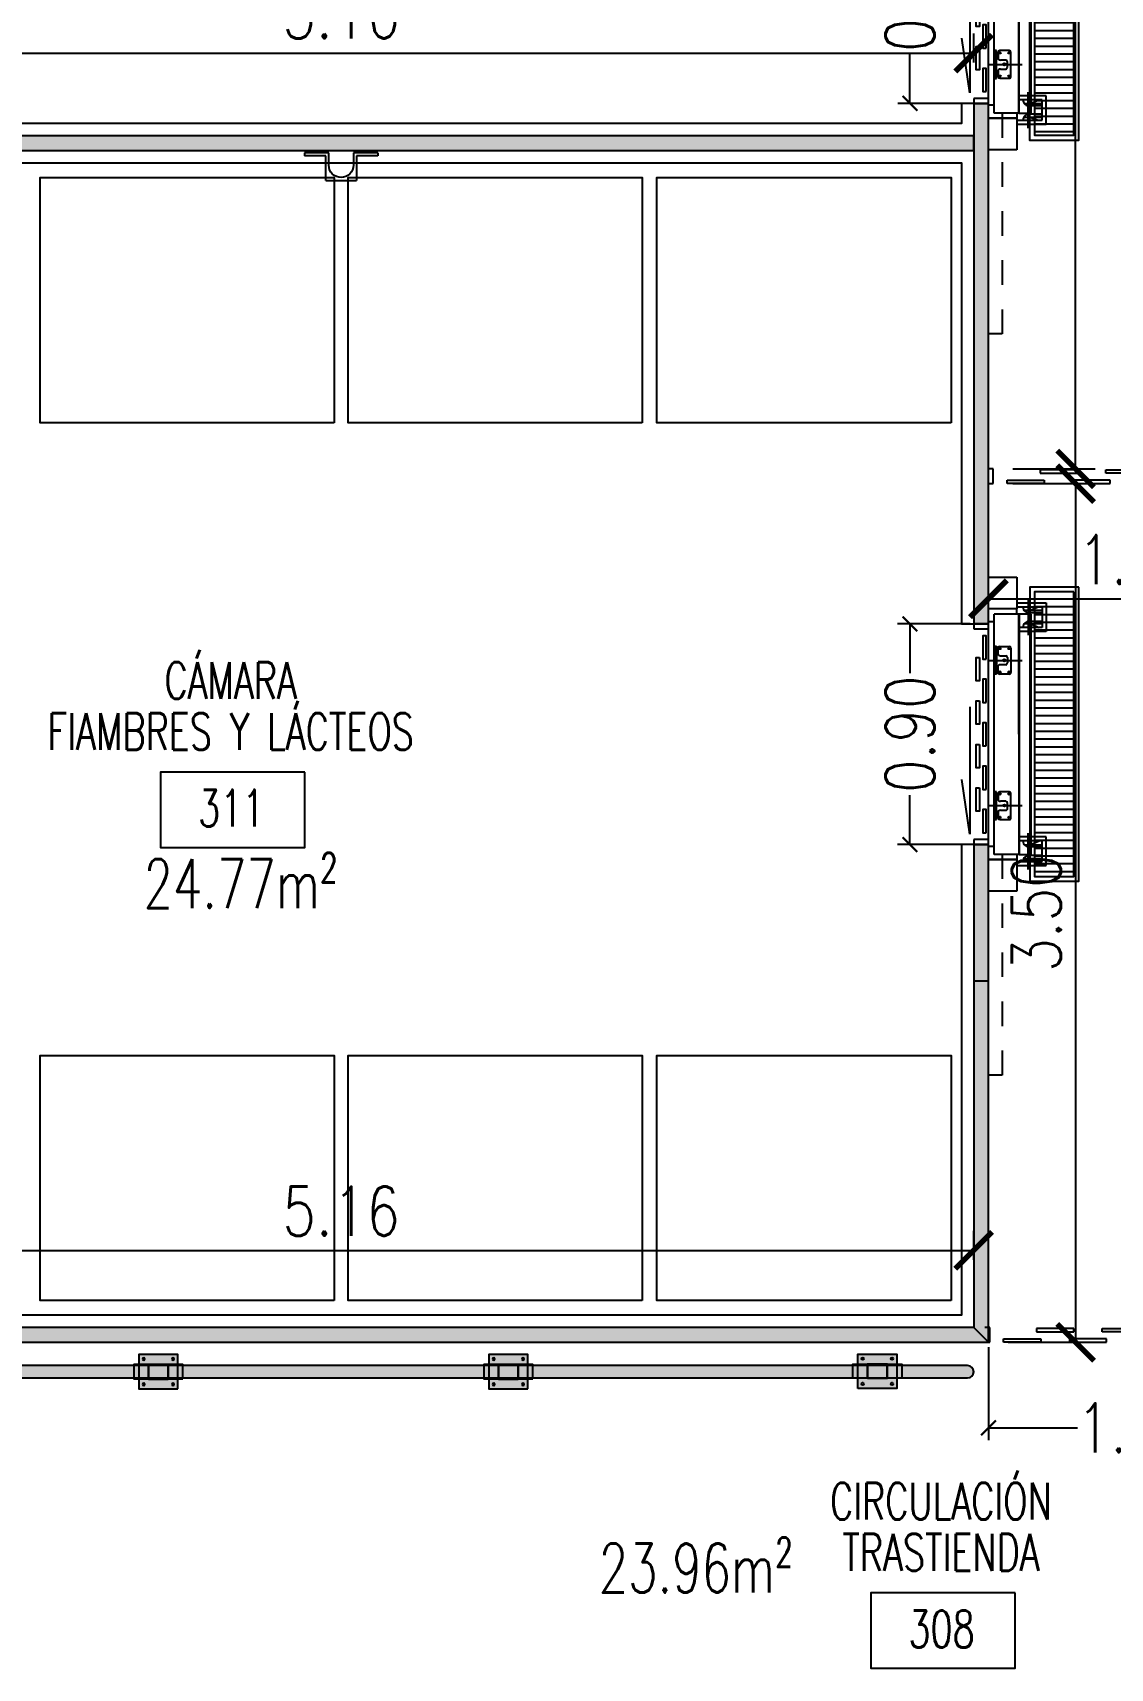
# Model space of a CAD drawing. Header units: millimetres. Extents: x -129 to 3172, y -143 to 919.
# Drawn here: x -41.29 to -36.9, y 15.24 to 21.91 of the extents above; entities that cross this region are included whole.
import ezdxf
from ezdxf.enums import TextEntityAlignment as Align

# ---------------------------------------------------------------- set-up
doc = ezdxf.new("R2010")
doc.units = ezdxf.units.MM
doc.header["$LTSCALE"] = 0.1
doc.linetypes.add('HIDDEN', pattern=[9.525, 6.35, -3.175])
doc.linetypes.add('PLANO BASE ROCA II-2$0$HIDDEN', pattern=[0.375, 0.25, -0.125])
for name, color, linetype in [('A-CAMARA', 160, 'Continuous'), ('C-CÁMARA', 8, 'Continuous'), ('C-METALICA', 8, 'Continuous'), ('D-CAUCHO INT CAMARAS', 8, 'Continuous'), ('D-CAUCHO PUERTAS CAM', 8, 'Continuous'), ('D-CHAPA GALV PERFIL', 8, 'Continuous'), ('D-PARACHOQUE', 8, 'Continuous'), ('E-GENERAL', 8, 'Continuous'), ('E-REJILLAS', 8, 'Continuous'), ('H-HATCH PANEL  6', 150, 'Continuous'), ('R-CUADRO REF', 1, 'Continuous'), ('R-NOMBRE LOCAL', 7, 'Continuous'), ('zA-COTAS', 1, 'Continuous'), ('zA-TXT SUPS', 2, 'Continuous')]:
    doc.layers.add(name, color=color, linetype=linetype)
doc.styles.add('ROMANS', font='ROMANS.SHX', dxfattribs={"width": 0.8, "height": 0.2})
doc.styles.add('VAUX', font='romans.shx', dxfattribs={"width": 0.85})
doc.dimstyles.new('COTA 1-125', dxfattribs={"dimtxt": 0.2, "dimasz": 0.15, "dimexe": 0.08, "dimexo": 0.08, "dimgap": 0.06, "dimtad": 1, "dimzin": 0, "dimdsep": 46, "dimtxsty": 'ROMANS', "dimblk": 'ARCHTICK', "dimcen": 0, "dimclrd": 256, "dimclre": 8, "dimclrt": 3, "dimadec": 0, "dimazin": 0, "dimtfac": 1, "dimtofl": 0, "dimtmove": 0, "dimatfit": 3, "dimldrblk": 'ARCHTICK', "dimfxl": 1, "dimtolj": 1, "dimtzin": 0, "dimlwd": -1, "dimlwe": -1, "dimarcsym": 0})
doc.dimstyles.new('MIG-LATERAL-CHICO', dxfattribs={"dimtxt": 0.12, "dimasz": 0.06, "dimexe": 0.05, "dimexo": 0.02, "dimgap": 0.005, "dimtad": 0, "dimrnd": 0.005, "dimzin": 0, "dimdsep": 46, "dimtxsty": 'ROMANS', "dimblk1": 'ARCHTICK', "dimblk2": 'ARCHTICK', "dimsah": 1, "dimcen": 2.5, "dimclrd": 1, "dimclre": 8, "dimclrt": 3, "dimadec": 0, "dimazin": 0, "dimtfac": 1, "dimtmove": 0, "dimatfit": 3, "dimldrblk": 'ARCHTICK', "dimfxl": 1, "dimtolj": 1, "dimtzin": 0, "dimarcsym": 0})

# ---------------------------------------------------------------- blocks, each defined once
blk = doc.blocks.new('CORTINA 120')
at = {"layer": 'C-CÁMARA'}
for p, q in [((-1.1879, 0), (-1.2079, 0)), ((-1.1879, -0.06), (-1.1879, 0)), ((-0.0137, -0.06, 0.0102), (-0.0137, 0, 0.0102)), ((-0.0137, 0, 0.0102), (0.0063, 0, 0.0102)), ((-1.2079, -0.06), (-1.1879, -0.06)), ((-0.9913, -0.0037, -0.0421), (-1.1427, -0.0037, -0.0421)), ((-1.1427, -0.0037, -0.0421), (-1.1427, -0.0173, -0.0421)), ((-1.1427, -0.0173, -0.0421), (-0.9913, -0.0173, -0.0421)), ((-1.0102, -0.06), (-1.0102, -0.0464)), ((-1.0102, -0.0464), (-0.8588, -0.0464)), ((-0.8588, -0.06), (-1.0102, -0.06)), ((-0.9913, -0.0173, -0.0421), (-0.9913, -0.0037, -0.0421)), ((-0.7286, -0.0037, -0.0421), (-0.88, -0.0037, -0.0421)), ((-0.88, -0.0037, -0.0421), (-0.88, -0.0173, -0.0421)), ((-0.88, -0.0173, -0.0421), (-0.7286, -0.0173, -0.0421)), ((-0.8588, -0.0464), (-0.8588, -0.06)), ((-0.7475, -0.0464), (-0.5961, -0.0464)), ((-0.7475, -0.06), (-0.7475, -0.0464)), ((-0.5961, -0.06), (-0.7475, -0.06)), ((-0.7286, -0.0173, -0.0421), (-0.7286, -0.0037, -0.0421)), ((-0.4725, -0.0037, -0.0421), (-0.6239, -0.0037, -0.0421)), ((-0.6239, -0.0037, -0.0421), (-0.6239, -0.0173, -0.0421)), ((-0.6239, -0.0173, -0.0421), (-0.4725, -0.0173, -0.0421)), ((-0.5961, -0.0464), (-0.5961, -0.06)), ((-0.4897, -0.06), (-0.4897, -0.0464)), ((-0.4897, -0.0464), (-0.3384, -0.0464)), ((-0.3384, -0.06), (-0.4897, -0.06)), ((-0.4725, -0.0173, -0.0421), (-0.4725, -0.0037, -0.0421)), ((-0.3556, -0.0173, -0.0421), (-0.3556, -0.0037, -0.0421)), ((-0.3556, -0.0037, -0.0421), (-0.2042, -0.0037, -0.0421)), ((-0.2042, -0.0173, -0.0421), (-0.3556, -0.0173, -0.0421)), ((-0.3384, -0.0464), (-0.3384, -0.06)), ((-0.07, -0.0464), (-0.2214, -0.0464)), ((-0.2214, -0.0464), (-0.2214, -0.06)), ((-0.2214, -0.06), (-0.07, -0.06)), ((-0.2042, -0.0037, -0.0421), (-0.2042, -0.0173, -0.0421)), ((-0.07, -0.06), (-0.07, -0.0464)), ((0.0063, -0.06, 0.0102), (-0.0137, -0.06, 0.0102))]:
    blk.add_line(p, q, dxfattribs=at)
blk = doc.blocks.new('CHAPA GALV')
at = {"layer": 'D-CHAPA GALV PERFIL', "extrusion": (4.01955e-05, 1.05579e-06, 1)}
for p, q in [((0, 0.2, 0), (0, 0.3, 0)), ((0, 0.3, 0), (0.0125, 0.3, 0)), ((0.0125, 0.2125, 0), (0.0125, 0.3, 0)), ((0.1125, 0.2125, 0), (0.0125, 0.2125, 0)), ((0.1125, 0.2125, 0), (0.1125, 0.0875, 0)), ((0.05, 0.2, 0), (0, 0.2, 0)), ((0.1, 0.15, 0), (0.1, 0.15, 0)), ((0, 0), (0, 0.1, 0)), ((0, 0.1, 0), (0.05, 0.1, 0)), ((0.0125, 0.0875, 0), (0.1125, 0.0875, 0)), ((0.0125, 0), (0.0125, 0.0875, 0)), ((0, 0), (0.0125, 0, 0))]:
    blk.add_line(p, q, dxfattribs=at)
for centre, radius, start, end in [((0.052, 0.152), 0.0481, 357.64592, 92.35408), ((0.05, 0.15), 0.05, 270, 0)]:
    blk.add_arc(centre, radius, start, end, dxfattribs=at)
blk = doc.blocks.new('PLT - Parachoque pie')
at = {"layer": 'D-PARACHOQUE'}
blk.add_hatch(color=254, dxfattribs=at).paths.add_polyline_path([(0, 0.16), (0.14, 0.16), (0.14, 0), (0, 0)])
h = blk.add_hatch(color=253, dxfattribs=at)
h.paths.add_polyline_path([(0.041, 0.18), (0.099, 0.18), (0.099, 0.12), (0.041, 0.12)])
h.paths.add_polyline_path([(0.04, 0.12), (0.1, 0.12), (0.1, 0.04), (0.04, 0.04)])
h.paths.add_polyline_path([(0.041, 0.04), (0.099, 0.04), (0.099, -0.02), (0.041, -0.02)])
for points in [[(0, 0.16), (0.14, 0.16), (0.14, 0), (0, 0)], [(0.041, 0.18), (0.099, 0.18), (0.099, 0.12), (0.041, 0.12)], [(0.04, 0.12), (0.1, 0.12), (0.1, 0.04), (0.04, 0.04)], [(0.041, 0.04), (0.099, 0.04), (0.099, -0.02), (0.041, -0.02)]]:
    blk.add_lwpolyline(points, close=True, dxfattribs=at)
for centre in [(0.0184, 0.1398, -0.0122), (0.1216, 0.1398, -0.0122), (0.0184, 0.0202, -0.0122), (0.1216, 0.0202, -0.0122)]:
    blk.add_circle(centre, 0.00498, dxfattribs=at)
blk = doc.blocks.new('N Local')
at = {"layer": 'R-CUADRO REF'}
blk.add_lwpolyline([(6337.1934, -934.8286), (6337.93, -934.8286), (6337.93, -935.2124), (6337.1934, -935.2124)], close=True, dxfattribs=at)
at = {"layer": 'R-CUADRO REF', "lineweight": 0, "style": 'VAUX', "width": 0.85}
blk.add_attdef('NUMERO', text='', height=0.1823, dxfattribs=at).set_placement((6337.5847, -935.1061), align=Align.CENTER)
at = {"layer": 'R-NOMBRE LOCAL', "lineweight": 0, "style": 'VAUX', "width": 0.85}
for p in [(6337.5718, -934.4549), (6337.5718, -934.7149)]:
    blk.add_attdef('NOMBRE', text='', height=0.1823, dxfattribs=at).set_placement(p, align=Align.CENTER)
blk = doc.blocks.new('_ARCHTICK')
at = {"color": 0, "linetype": 'ByBlock', "const_width": 0.15}
blk.add_lwpolyline([(-0.5, -0.5), (0.5, 0.5)], dxfattribs=at)
blk = doc.blocks.new('*D340')
at = {"layer": 'Defpoints', "color": 0, "transparency": 16777216}
for p in [(-37.3963, 16.5681, -0.0011), (-36.1964, 16.5681, -0.0014), (-36.1964, 16.2194)]:
    blk.add_point(p, dxfattribs=at)
at = {"layer": 'zA-COTAS', "color": 8, "lineweight": -2, "transparency": 16777216}
for p, q in [((-37.3963, 16.5481), (-37.3963, 16.1694)), ((-36.1964, 16.5481), (-36.1964, 16.1694))]:
    blk.add_line(p, q, dxfattribs=at)
at = {"layer": 'zA-COTAS', "color": 1, "lineweight": -2, "transparency": 16777216}
for p, q in [((-37.3963, 16.2194), (-37.0337, 16.2194)), ((-36.1964, 16.2194), (-36.5589, 16.2194))]:
    blk.add_line(p, q, dxfattribs=at)
at = {"layer": 'zA-COTAS', "color": 1, "lineweight": -2, "transparency": 16777216, "xscale": 0.06, "yscale": 0.06, "zscale": 0.06, "rotation": 180}
blk.add_blockref('_ARCHTICK', (-37.3963, 16.2194), dxfattribs=at)
at = {"layer": 'zA-COTAS', "color": 1, "lineweight": -2, "transparency": 16777216, "xscale": 0.06, "yscale": 0.06, "zscale": 0.06}
blk.add_blockref('_ARCHTICK', (-36.1964, 16.2194), dxfattribs=at)
at = {"layer": 'zA-COTAS', "color": 3, "transparency": 16777216, "insert": (-36.7963, 16.2194), "char_height": 0.2, "attachment_point": 5, "style": 'ROMANS'}
blk.add_mtext('\\A1;1.20', dxfattribs=at)
blk = doc.blocks.new('*D523')
at = {"layer": 'Defpoints', "color": 0, "transparency": 16777216}
for p in [(-37.7166, 19.4978), (-37.4503, 19.4978), (-37.4502, 18.5978)]:
    blk.add_point(p, dxfattribs=at)
at = {"layer": 'zA-COTAS', "color": 8, "lineweight": -2, "transparency": 16777216}
for p, q in [((-37.4703, 19.4978), (-37.7666, 19.4978)), ((-37.4702, 18.5978), (-37.7666, 18.5978))]:
    blk.add_line(p, q, dxfattribs=at)
at = {"layer": 'zA-COTAS', "color": 1, "lineweight": -2, "transparency": 16777216}
for p, q in [((-37.7166, 19.4978), (-37.7166, 19.2966)), ((-37.7166, 18.5978), (-37.7166, 18.799))]:
    blk.add_line(p, q, dxfattribs=at)
at = {"layer": 'zA-COTAS', "color": 1, "lineweight": -2, "transparency": 16777216, "xscale": 0.06, "yscale": 0.06, "zscale": 0.06}
for p, rotation in [((-37.7166, 19.4978), 90), ((-37.7166, 18.5978), 270)]:
    blk.add_blockref('_ARCHTICK', p, dxfattribs=dict(at, rotation=rotation))
at = {"layer": 'zA-COTAS', "color": 3, "transparency": 16777216, "insert": (-37.7166, 19.0478), "char_height": 0.2, "attachment_point": 5, "rotation": 90, "style": 'ROMANS'}
blk.add_mtext('\\A1;0.90', dxfattribs=at)
blk = doc.blocks.new('*D524')
at = {"layer": 'Defpoints', "color": 0, "transparency": 16777216}
for p in [(-37.4564, 22.5201), (-37.7164, 21.6201), (-37.4567, 21.6201)]:
    blk.add_point(p, dxfattribs=at)
at = {"layer": 'zA-COTAS', "color": 8, "lineweight": -2, "transparency": 16777216}
for p, q in [((-37.4764, 22.5201), (-37.7664, 22.5201)), ((-37.4767, 21.6201), (-37.7664, 21.6201))]:
    blk.add_line(p, q, dxfattribs=at)
at = {"layer": 'zA-COTAS', "color": 1, "lineweight": -2, "transparency": 16777216}
for p, q in [((-37.7164, 22.5201), (-37.7164, 22.3189)), ((-37.7164, 21.6201), (-37.7164, 21.8213))]:
    blk.add_line(p, q, dxfattribs=at)
at = {"layer": 'zA-COTAS', "color": 1, "lineweight": -2, "transparency": 16777216, "xscale": 0.06, "yscale": 0.06, "zscale": 0.06}
for p, rotation in [((-37.7164, 22.5201), 90), ((-37.7164, 21.6201), 270)]:
    blk.add_blockref('_ARCHTICK', p, dxfattribs=dict(at, rotation=rotation))
at = {"layer": 'zA-COTAS', "color": 3, "transparency": 16777216, "insert": (-37.7164, 22.0701), "char_height": 0.2, "attachment_point": 5, "rotation": 90, "style": 'ROMANS'}
blk.add_mtext('\\A1;0.90', dxfattribs=at)
blk = doc.blocks.new('*D450')
at = {"layer": 'Defpoints', "color": 0, "transparency": 16777216}
for p in [(-37.4565, 16.9429), (-42.6163, 16.824, -0.0011), (-37.4565, 16.824, -0.0011)]:
    blk.add_point(p, dxfattribs=at)
at = {"layer": 'zA-COTAS', "color": 8, "linetype": 'HIDDEN', "transparency": 16777216}
for p, q in [((-42.6163, 16.904), (-42.6163, 17.0229)), ((-37.4565, 16.904), (-37.4565, 17.0229))]:
    blk.add_line(p, q, dxfattribs=at)
at = {"layer": 'zA-COTAS', "transparency": 16777216}
blk.add_line((-42.6163, 16.9429), (-37.4565, 16.9429), dxfattribs=at)
at = {"layer": 'zA-COTAS', "transparency": 16777216, "xscale": 0.15, "yscale": 0.15, "zscale": 0.15, "rotation": 180}
blk.add_blockref('_ARCHTICK', (-42.6163, 16.9429), dxfattribs=at)
at = {"layer": 'zA-COTAS', "transparency": 16777216, "xscale": 0.15, "yscale": 0.15, "zscale": 0.15}
blk.add_blockref('_ARCHTICK', (-37.4565, 16.9429), dxfattribs=at)
at = {"layer": 'zA-COTAS', "color": 3, "transparency": 16777216, "insert": (-40.0364, 17.1029), "char_height": 0.2, "attachment_point": 5, "style": 'ROMANS'}
blk.add_mtext('\\A1;5.16', dxfattribs=at)
blk = doc.blocks.new('*D452')
at = {"layer": 'Defpoints', "color": 0, "transparency": 16777216}
for p in [(-37.3965, 19.5702, 0.0094), (-36.1885, 19.5999), (-36.1885, 19.5999)]:
    blk.add_point(p, dxfattribs=at)
at = {"layer": 'zA-COTAS', "color": 8, "linetype": 'HIDDEN', "transparency": 16777216}
blk.add_line((-37.3965, 19.6502), (-37.3965, 19.6799), dxfattribs=at)
at = {"layer": 'zA-COTAS', "transparency": 16777216}
blk.add_line((-37.3965, 19.5999), (-36.1885, 19.5999), dxfattribs=at)
at = {"layer": 'zA-COTAS', "transparency": 16777216, "xscale": 0.15, "yscale": 0.15, "zscale": 0.15, "rotation": 180}
blk.add_blockref('_ARCHTICK', (-37.3965, 19.5999), dxfattribs=at)
at = {"layer": 'zA-COTAS', "transparency": 16777216, "xscale": 0.15, "yscale": 0.15, "zscale": 0.15}
blk.add_blockref('_ARCHTICK', (-36.1885, 19.5999), dxfattribs=at)
at = {"layer": 'zA-COTAS', "color": 3, "transparency": 16777216, "insert": (-36.7925, 19.7599), "char_height": 0.2, "attachment_point": 5, "style": 'ROMANS'}
blk.add_mtext('\\A1;1.21', dxfattribs=at)
blk = doc.blocks.new('*D460')
at = {"layer": 'Defpoints', "color": 0, "transparency": 16777216}
for p in [(-37.2242, 29.185, 0.0003), (-37.0408, 29.185), (-37.3764, 20.1293, -0.023)]:
    blk.add_point(p, dxfattribs=at)
at = {"layer": 'zA-COTAS', "color": 8, "linetype": 'HIDDEN', "transparency": 16777216}
for p, q in [((-37.1442, 29.185), (-36.9608, 29.185)), ((-37.2964, 20.1293), (-36.9608, 20.1293))]:
    blk.add_line(p, q, dxfattribs=at)
at = {"layer": 'zA-COTAS', "transparency": 16777216}
blk.add_line((-37.0408, 20.1293), (-37.0408, 29.185), dxfattribs=at)
at = {"layer": 'zA-COTAS', "transparency": 16777216, "xscale": 0.15, "yscale": 0.15, "zscale": 0.15}
for p, rotation in [((-37.0408, 29.185), 90), ((-37.0408, 20.1293), 270)]:
    blk.add_blockref('_ARCHTICK', p, dxfattribs=dict(at, rotation=rotation))
at = {"layer": 'zA-COTAS', "color": 3, "transparency": 16777216, "insert": (-37.2008, 24.6571), "char_height": 0.2, "attachment_point": 5, "rotation": 90, "style": 'ROMANS'}
blk.add_mtext('\\A1;9.06', dxfattribs=at)
blk = doc.blocks.new('*D461')
at = {"layer": 'Defpoints', "color": 0, "transparency": 16777216}
for p in [(-37.3764, 20.0693, -0.023), (-37.3963, 16.5681, -0.0011), (-37.0408, 16.5681)]:
    blk.add_point(p, dxfattribs=at)
at = {"layer": 'zA-COTAS', "color": 8, "linetype": 'HIDDEN', "transparency": 16777216}
for p, q in [((-37.2964, 20.0693), (-36.9608, 20.0693)), ((-37.3163, 16.5681), (-36.9608, 16.5681))]:
    blk.add_line(p, q, dxfattribs=at)
at = {"layer": 'zA-COTAS', "transparency": 16777216}
blk.add_line((-37.0408, 20.0693), (-37.0408, 16.5681), dxfattribs=at)
at = {"layer": 'zA-COTAS', "transparency": 16777216, "xscale": 0.15, "yscale": 0.15, "zscale": 0.15}
for p, rotation in [((-37.0408, 20.0693), 90), ((-37.0408, 16.5681), 270)]:
    blk.add_blockref('_ARCHTICK', p, dxfattribs=dict(at, rotation=rotation))
at = {"layer": 'zA-COTAS', "color": 3, "transparency": 16777216, "insert": (-37.2008, 18.3187), "char_height": 0.2, "attachment_point": 5, "rotation": 90, "style": 'ROMANS'}
blk.add_mtext('\\A1;3.50', dxfattribs=at)
blk = doc.blocks.new('*D464')
at = {"layer": 'Defpoints', "color": 0, "transparency": 16777216}
for p in [(-37.4565, 21.8248), (-42.6163, 21.706, -0.0011), (-37.4565, 21.706, -0.0011)]:
    blk.add_point(p, dxfattribs=at)
at = {"layer": 'zA-COTAS', "color": 8, "linetype": 'HIDDEN', "transparency": 16777216}
for p, q in [((-42.6163, 21.786), (-42.6163, 21.9048)), ((-37.4565, 21.786), (-37.4565, 21.9048))]:
    blk.add_line(p, q, dxfattribs=at)
at = {"layer": 'zA-COTAS', "transparency": 16777216}
blk.add_line((-42.6163, 21.8248), (-37.4565, 21.8248), dxfattribs=at)
at = {"layer": 'zA-COTAS', "transparency": 16777216, "xscale": 0.15, "yscale": 0.15, "zscale": 0.15, "rotation": 180}
blk.add_blockref('_ARCHTICK', (-42.6163, 21.8248), dxfattribs=at)
at = {"layer": 'zA-COTAS', "transparency": 16777216, "xscale": 0.15, "yscale": 0.15, "zscale": 0.15}
blk.add_blockref('_ARCHTICK', (-37.4565, 21.8248), dxfattribs=at)
at = {"layer": 'zA-COTAS', "color": 3, "transparency": 16777216, "insert": (-40.0364, 21.9848), "char_height": 0.2, "attachment_point": 5, "style": 'ROMANS'}
blk.add_mtext('\\A1;5.16', dxfattribs=at)
blk = doc.blocks.new('Pcam Corr 090')
at = {"layer": 'E-REJILLAS'}
h = blk.add_hatch(dxfattribs=at)
h.set_pattern_fill('LINE', color=256, scale=0.01, angle=-89.99562, style=0)
h.set_pattern_definition([(270.0044, (-0.177773, -0.188166), (0.03175, 2.4e-06), [])])
h.paths.add_polyline_path([(0.13, -0.3482), (0.13, -0.1882), (-1.03, -0.1882), (-1.03, -0.3482)])
at = {"layer": 'A-CAMARA'}
for p, q in [((-0.9, 0), (-0.9, 0.06)), ((0, 0.06), (0, 0))]:
    blk.add_line(p, q, dxfattribs=at)
at = {"layer": 'C-CÁMARA'}
for p, q in [((-0.8572, 0.0756), (-0.6348, 0.1083)), ((-0.339, 0.0757), (-0.8572, 0.0756)), ((-0.9, 0.06), (-0.9, 0)), ((-0.88, 0.06), (-0.9, 0.06)), ((-0.88, 0), (-0.88, 0.06)), ((0, 0.06), (-0.02, 0.06)), ((-0.02, 0.06), (-0.02, 0)), ((0, 0), (0, 0.06)), ((-1.09, -0.1159), (-1.09, -0.0001)), ((-0.9605, -0.0001), (-0.9604, -0.1159)), ((-0.9604, -0.1159), (-0.9605, -0.0001)), ((-0.94, -0.0238), (0.04, -0.0237)), ((-0.94, -0.1246), (-0.94, -0.0238)), ((-0.9081, -0.0001), (0.0482, 0)), ((-0.9081, -0.0238), (-0.9081, -0.0001)), ((-0.6852, -0.0274), (-0.7983, -0.0274)), ((-0.7983, -0.0274), (-0.7983, -0.0333)), ((-0.7983, -0.0333), (-0.7754, -0.0333)), ((-0.798, -0.0463), (-0.798, -0.0848)), ((-0.7644, -0.0393), (-0.791, -0.0393)), ((-0.7754, -0.0333), (-0.7081, -0.0333)), ((-0.7602, -0.049), (-0.7602, -0.0705)), ((-0.7234, -0.0705), (-0.7234, -0.049)), ((-0.6922, -0.0393), (-0.7191, -0.0393)), ((-0.7081, -0.0333), (-0.6852, -0.0333)), ((-0.6852, -0.0333), (-0.6852, -0.0274)), ((-0.6852, -0.0848), (-0.6852, -0.0463)), ((-0.2049, -0.0273), (-0.0918, -0.0273)), ((-0.2049, -0.0333), (-0.2049, -0.0273)), ((-0.182, -0.0333), (-0.2049, -0.0333)), ((-0.2049, -0.0847), (-0.2049, -0.0462)), ((-0.1979, -0.0392), (-0.171, -0.0392)), ((-0.1147, -0.0332), (-0.182, -0.0333)), ((-0.1667, -0.0704), (-0.1667, -0.0489)), ((-0.1299, -0.0489), (-0.1299, -0.0704)), ((-0.1257, -0.0392), (-0.0991, -0.0392)), ((-0.0918, -0.0332), (-0.1147, -0.0332)), ((-0.0921, -0.0462), (-0.0921, -0.0847)), ((-0.0918, -0.0273), (-0.0918, -0.0332)), ((-0.02, 0), (0, 0)), ((0.0082, -0.0237), (0.0082, 0)), ((0.04, -0.1245), (0.04, -0.0237)), ((0.0605, -0.1158), (0.0605, 0)), ((0.0605, -0.1158), (0.0605, 0)), ((0.19, 0), (0.19, -0.1158)), ((-0.9604, -0.1159), (-1.09, -0.1159)), ((-0.94, -0.1159), (-0.985, -0.1159)), ((-0.985, -0.1159), (-0.985, -0.235)), ((-0.969, -0.1159), (-0.969, -0.219)), ((-0.94, -0.1246), (0.04, -0.1245)), ((-0.8852, -0.219), (-0.8852, -0.1246)), ((-0.8692, -0.235), (-0.8692, -0.1246)), ((-0.791, -0.0918), (-0.6922, -0.0918)), ((-0.7532, -0.0775), (-0.7304, -0.0775)), ((-0.0991, -0.0917), (-0.1979, -0.0917)), ((-0.1369, -0.0774), (-0.1597, -0.0774)), ((-0.0308, -0.2349), (-0.0308, -0.1245)), ((-0.0148, -0.2189), (-0.0148, -0.1245)), ((0.04, -0.1158), (0.0605, -0.1158)), ((0.19, -0.1158), (0.0605, -0.1158)), ((0.069, -0.1158), (0.069, -0.2189)), ((0.085, -0.1158), (0.085, -0.2349)), ((-1.0013, -0.1622), (-0.8542, -0.1622)), ((-0.9563, -0.1703), (-0.969, -0.2023)), ((-0.9563, -0.1445), (-0.9563, -0.219)), ((-0.9441, -0.219), (-0.9441, -0.169)), ((-0.91, -0.219), (-0.9101, -0.169)), ((-0.9008, -0.1464), (-0.9008, -0.219)), ((-0.9008, -0.169), (-0.8852, -0.2064)), ((0.1013, -0.1621), (-0.0458, -0.1621)), ((0.0008, -0.1689), (-0.0148, -0.2063)), ((0.0008, -0.1463), (0.0008, -0.2189)), ((0.0101, -0.2189), (0.0101, -0.1689)), ((0.0441, -0.2189), (0.0441, -0.1689)), ((0.0563, -0.1444), (0.0563, -0.2189)), ((0.0563, -0.1702), (0.069, -0.2022)), ((-0.985, -0.235), (-0.8692, -0.235)), ((-0.969, -0.219), (-0.8852, -0.219)), ((0.085, -0.2349), (-0.0308, -0.2349)), ((0.069, -0.2189), (-0.0148, -0.2189))]:
    blk.add_line(p, q, dxfattribs=at)
for points in [[(-0.8523, 0.0095), (-0.7575, 0.0095), (-0.7575, 0.0231), (-0.8523, 0.0231)], [(-0.6689, 0.0368), (-0.7637, 0.0368), (-0.7637, 0.0504), (-0.6689, 0.0504)], [(-0.6752, 0.0095), (-0.5804, 0.0096), (-0.5804, 0.0231), (-0.6752, 0.0231)], [(-0.4918, 0.0368), (-0.5866, 0.0368), (-0.5866, 0.0504), (-0.4918, 0.0504)], [(-0.498, 0.0096), (-0.4033, 0.0096), (-0.4033, 0.0232), (-0.4981, 0.0232)], [(-0.3147, 0.0368), (-0.4095, 0.0368), (-0.4095, 0.0504), (-0.3147, 0.0504)], [(-0.3209, 0.0096), (-0.2261, 0.0096), (-0.2261, 0.0232), (-0.3209, 0.0232)], [(-0.1376, 0.0369), (-0.2324, 0.0368), (-0.2324, 0.0504), (-0.1376, 0.0504)], [(-0.1438, 0.0096), (-0.049, 0.0096), (-0.049, 0.0232), (-0.1438, 0.0232)]]:
    blk.add_lwpolyline(points, close=True, dxfattribs=at)
at = {"layer": 'C-CÁMARA', "linetype": 'PLANO BASE ROCA II-2$0$HIDDEN'}
blk.add_lwpolyline([(-0.94, -0.0564), (-1.84, -0.0564), (-1.84, -0.0003)], dxfattribs=at)
at = {"layer": 'C-CÁMARA'}
for centre, radius in [((-0.789, -0.0472), 0.00291), ((-0.741, -0.0648), 0.00441), ((-0.6942, -0.0472), 0.00291), ((-0.1959, -0.0471), 0.00291), ((-0.1491, -0.0647), 0.00441), ((-0.1011, -0.0471), 0.00291), ((-0.789, -0.0839), 0.00291), ((-0.6942, -0.0839), 0.00291), ((-0.1959, -0.0838), 0.00291), ((-0.1011, -0.0838), 0.00291)]:
    blk.add_circle(centre, radius, dxfattribs=at)
for centre, radius, start, end in [((-0.791, -0.0463), 0.00699, 90.00438, 180.00438), ((-0.7779, -0.051), 0.0179, 6.67774, 98.19052), ((-0.7056, -0.051), 0.0179, 81.81824, 173.33102), ((-0.6922, -0.0463), 0.00699, 0.00438, 90.00438), ((-0.1979, -0.0462), 0.00699, 90.00438, 180.00438), ((-0.1845, -0.051), 0.0179, 6.67774, 98.19052), ((-0.1122, -0.051), 0.0179, 81.81824, 173.33102), ((-0.0991, -0.0462), 0.00699, 0.00438, 90.00438), ((-0.791, -0.0848), 0.00699, 180.00438, 270.00438), ((-0.7532, -0.0705), 0.00699, 180.00438, 270.00438), ((-0.7304, -0.0705), 0.00699, 270.00438, 0.00438), ((-0.6922, -0.0848), 0.00699, 270.00438, 0.00438), ((-0.1979, -0.0847), 0.00699, 180.00438, 270.00438), ((-0.1597, -0.0704), 0.00699, 180.00438, 270.00438), ((-0.1369, -0.0704), 0.00699, 270.00438, 0.00438), ((-0.0991, -0.0847), 0.00699, 270.00438, 0.00438), ((-0.9675, -0.1653), 0.0236, 351.17965, 93.63599), ((-0.8867, -0.1653), 0.0236, 86.37277, 188.82911), ((-0.0133, -0.1652), 0.0236, 351.17965, 93.63599), ((0.0675, -0.1652), 0.0236, 86.37277, 188.82911)]:
    blk.add_arc(centre, radius, start, end, dxfattribs=at)
at = {"layer": 'C-METALICA', "color": 8}
for p, q in [((-0.741, 0.0016), (-0.741, -0.1371)), ((-0.1491, 0.0017), (-0.1491, -0.137))]:
    blk.add_line(p, q, dxfattribs=at)
at = {"layer": 'D-CAUCHO PUERTAS CAM'}
blk.add_lwpolyline([(0.04, -0.1745), (0.04, -0.1246), (-0.94, -0.1246), (-0.94, -0.1745)], close=True, dxfattribs=at)
at = {"layer": 'E-REJILLAS'}
blk.add_lwpolyline([(0.15, -0.3682), (0.15, -0.1682), (-1.05, -0.1682), (-1.05, -0.3682), (0.15, -0.3682)], dxfattribs=at)
blk.add_lwpolyline([(0.13, -0.3482), (0.13, -0.1882), (-1.03, -0.1882), (-1.03, -0.3482)], close=True, dxfattribs=at)

msp = doc.modelspace()

# ---------------------------------------------------------------- hatches: boundary and pattern name
at = {"layer": 'D-PARACHOQUE'}
h = msp.add_hatch(color=253, dxfattribs=at)
edge = h.paths.add_edge_path()
edge.add_line((-42.5677, 16.423), (-37.4811, 16.4231))
edge.add_arc((-37.4811, 16.4481), 0.025, 270, 450)
edge.add_line((-37.4811, 16.4731), (-42.5677, 16.473))
edge.add_arc((-42.5677, 16.448), 0.025, 90, 270)
at = {"layer": 'H-HATCH PANEL  6'}
for points in [[(-37.3964, 21.5891), (-37.3964, 21.6201), (-37.4564, 21.6201), (-37.4564, 21.5894), (-37.4562, 19.4978), (-37.3962, 19.4978)], [(-42.6166, 21.4881), (-42.6166, 21.4849), (-42.6166, 21.4719), (-42.6166, 21.4436), (-42.6166, 21.4307), (-42.6166, 21.4281), (-37.4564, 21.4279), (-37.4564, 21.4879)], [(-37.3965, 18.5978), (-37.4119, 18.5978), (-37.4308, 18.5978), (-37.4409, 18.5978), (-37.4502, 18.5978), (-37.4564, 18.5978), (-37.4564, 16.6281), (-37.3963, 16.5681)], [(-42.6163, 16.6281), (-42.6763, 16.5681), (-37.3963, 16.5681), (-37.4564, 16.6281)]]:
    msp.add_hatch(color=256, dxfattribs=at).paths.add_polyline_path(points)

# ---------------------------------------------------------------- linework, layer by layer
at = {"layer": 'A-CAMARA'}
msp.add_line((-37.3964, 18.04), (-37.4564, 18.04), dxfattribs=at)
for points in [[(-37.3964, 21.5891), (-37.3964, 21.5891), (-37.3964, 21.6201), (-37.4564, 21.6201), (-37.4564, 21.5894), (-37.4564, 21.5894), (-37.4562, 19.4978), (-37.4562, 19.4978), (-37.3962, 19.4978), (-37.3962, 19.4978), (-37.3964, 21.5891)], [(-42.6166, 21.4881), (-42.6166, 21.4849), (-42.6166, 21.4719), (-42.6166, 21.4436), (-42.6166, 21.4307), (-42.6166, 21.4281), (-37.4564, 21.4279), (-37.4564, 21.4279), (-37.4564, 21.4879), (-37.4564, 21.4879), (-42.6166, 21.4881)], [(-37.3965, 18.5978), (-37.4119, 18.5978), (-37.4308, 18.5978), (-37.4409, 18.5978), (-37.4502, 18.5978), (-37.4564, 18.5978), (-37.4564, 16.6281), (-37.4564, 16.6281), (-37.3963, 16.5681), (-37.3963, 16.5681), (-37.3965, 18.5978)], [(-42.6163, 16.6281), (-42.6163, 16.6281), (-42.6163, 16.6281), (-42.6763, 16.5681), (-42.6763, 16.5681), (-42.6763, 16.5681), (-37.3963, 16.5681), (-37.3963, 16.5681), (-37.4564, 16.6281), (-37.4564, 16.6281), (-42.6163, 16.6281)]]:
    msp.add_lwpolyline(points, dxfattribs=at)
at = {"layer": 'D-CAUCHO INT CAMARAS'}
for points in [[(-37.4566, 21.6201), (-37.5064, 21.6201), (-37.5064, 21.5381), (-42.5665, 21.5381), (-42.5665, 21.5557), (-42.6164, 21.5556)], [(-42.6163, 19.798), (-42.5663, 19.798), (-42.5663, 21.378), (-37.5065, 21.378), (-37.506, 19.4978), (-37.4561, 19.4978)], [(-37.4565, 18.5978), (-37.5065, 18.5978), (-37.5065, 16.6781), (-42.5663, 16.6781), (-42.5663, 18.298), (-42.6164, 18.298)]]:
    msp.add_lwpolyline(points, dxfattribs=at)
at = {"layer": 'D-PARACHOQUE'}
msp.add_lwpolyline([(-42.5677, 16.423), (-37.4811, 16.4231, 1), (-37.4811, 16.4731), (-42.5677, 16.473, 1), (-42.5677, 16.423), (-42.5677, 16.423)], format="xyb", dxfattribs=at)
at = {"layer": 'E-GENERAL'}
for points in [[(-40.0644, 20.318), (-41.2644, 20.318), (-41.2644, 21.318), (-40.0644, 21.318)], [(-38.8084, 20.318), (-40.0084, 20.318), (-40.0084, 21.318), (-38.8084, 21.318)], [(-37.5484, 20.318), (-38.7484, 20.318), (-38.7484, 21.318), (-37.5484, 21.318)], [(-40.0644, 16.7381), (-41.2644, 16.7381), (-41.2644, 17.7381), (-40.0644, 17.7381)], [(-38.8084, 16.7381), (-40.0084, 16.7381), (-40.0084, 17.7381), (-38.8084, 17.7381)], [(-37.5484, 16.7381), (-38.7484, 16.7381), (-38.7484, 17.7381), (-37.5484, 17.7381)]]:
    msp.add_lwpolyline(points, close=True, dxfattribs=at)

# ---------------------------------------------------------------- block references
at = {"rotation": 90}
for name, p in [('Pcam Corr 090', (-37.3964, 22.5201)), ('Pcam Corr 090', (-37.3962, 19.4978)), ('PLT - Parachoque pie', (-37.7693, 16.3802))]:
    msp.add_blockref(name, p, dxfattribs=at)
at = {"xscale": -1}
for name, p, rotation in [('CHAPA GALV', (-39.8864, 21.418), 90), ('PLT - Parachoque pie', (-40.8618, 16.3781), 270), ('PLT - Parachoque pie', (-39.4343, 16.3781), 270)]:
    msp.add_blockref(name, p, dxfattribs=dict(at, rotation=rotation))
for p in [(-37.3901, 20.1293), (-37.4043, 16.6281)]:
    msp.add_blockref('CORTINA 120', p, dxfattribs=at)
ref = msp.add_blockref('N Local', (5029.5705, 766.7559), dxfattribs=dict(xscale=-0.7999999999999545, yscale=0.8000000000000114, zscale=0.8))
ref.add_attrib('NUMERO', '311', dxfattribs={"layer": 'R-CUADRO REF', "lineweight": 0, "height": 0.15, "style": 'VAUX', "width": 0.7}).set_placement((-40.4846, 18.6711), align=Align.CENTER)
ref.add_attrib('NOMBRE', 'CÁMARA', dxfattribs={"layer": 'R-NOMBRE LOCAL', "lineweight": 0, "height": 0.15, "style": 'VAUX', "width": 0.7}).set_placement((-40.4869, 19.192), align=Align.CENTER)
ref.add_attrib('NOMBRE', 'FIAMBRES Y LÁCTEOS', dxfattribs={"layer": 'R-NOMBRE LOCAL', "lineweight": 0, "height": 0.15, "style": 'VAUX', "width": 0.7}).set_placement((-40.4869, 18.984), align=Align.CENTER)
ref = msp.add_blockref('N Local', (5032.4677, 763.4088), dxfattribs=dict(xscale=-0.7999999999999545, yscale=0.8000000000000114, zscale=0.8))
ref.add_attrib('NUMERO', '308', dxfattribs={"layer": 'R-CUADRO REF', "lineweight": 0, "height": 0.15, "style": 'VAUX', "width": 0.7}).set_placement((-37.5875, 15.3239), align=Align.CENTER)
ref.add_attrib('NOMBRE', 'CIRCULACIÓN', dxfattribs={"layer": 'R-NOMBRE LOCAL', "lineweight": 0, "height": 0.15, "style": 'VAUX', "width": 0.7}).set_placement((-37.5898, 15.8449), align=Align.CENTER)
ref.add_attrib('NOMBRE', 'TRASTIENDA', dxfattribs={"layer": 'R-NOMBRE LOCAL', "lineweight": 0, "height": 0.15, "style": 'VAUX', "width": 0.7}).set_placement((-37.5898, 15.6369), align=Align.CENTER)

# ---------------------------------------------------------------- texts
at = {"layer": 'zA-TXT SUPS', "char_height": 0.2, "width": 4.465041, "attachment_point": 1, "line_spacing_factor": 0.999789, "style": 'VAUX'}
for s, insert in [('\\pi1.81252;{\\W0.7;24.77m²}', (-42.6552, 18.5386, 0.0192)), ('\\pi1.81252;{\\W0.7;23.96m²}', (-40.7986, 15.7476, 0.0192))]:
    msp.add_mtext(s, dxfattribs=dict(at, insert=insert))

# ---------------------------------------------------------------- dimensions: what is measured, and where the dimension line sits
at = {"layer": 'zA-COTAS'}
for base, p1, p2, picture, middle in [((-37.0408, 29.185, 0.0219), (-37.3764, 20.1293, -0.0011), (-37.2242, 29.185, 0.0221), '*D460', (-37.2008, 24.6571, 0.0219)), ((-37.0408, 16.5681, 0.0219), (-37.3764, 20.0693, -0.0011), (-37.3963, 16.5681, 0.0208), '*D461', (-37.2008, 18.3187, 0.0219))]:
    dim = msp.add_linear_dim(base=base, p1=p1, p2=p2, angle=90, dimstyle='COTA 1-125', dxfattribs=at)
    dim.commit()
    dim.dimension.update_dxf_attribs({"geometry": picture, "text_midpoint": middle})
for base, p1, p2, picture, middle in [((-37.7164, 21.6201), (-37.4564, 22.5201), (-37.4567, 21.6201), '*D524', (-37.7164, 22.0701)), ((-37.7166, 19.4978), (-37.4502, 18.5978), (-37.4503, 19.4978), '*D523', (-37.7166, 19.0478))]:
    dim = msp.add_linear_dim(base=base, p1=p1, p2=p2, angle=90, dimstyle='MIG-LATERAL-CHICO', override={"dimfxl": 0.18}, dxfattribs=at)
    dim.commit()
    dim.dimension.update_dxf_attribs({"geometry": picture, "text_midpoint": middle})
for base, p1, p2, picture, middle in [((-37.4565, 21.8248, 0.0219), (-42.6163, 21.706, 0.0208), (-37.4565, 21.706, 0.0208), '*D464', (-40.0364, 21.9848, 0.0219)), ((-36.1885, 19.5999, 0.0219), (-37.3965, 19.5702, 0.0313), (-36.1885, 19.5999, 0.0219), '*D452', (-36.7925, 19.7599, 0.0219)), ((-37.4565, 16.9429, 0.0219), (-42.6163, 16.824, 0.0208), (-37.4565, 16.824, 0.0208), '*D450', (-40.0364, 17.1029, 0.0219))]:
    dim = msp.add_linear_dim(base=base, p1=p1, p2=p2, dimstyle='COTA 1-125', dxfattribs=at)
    dim.commit()
    dim.dimension.update_dxf_attribs({"geometry": picture, "text_midpoint": middle})
dim = msp.add_linear_dim(base=(-36.1964, 16.2194), p1=(-37.3963, 16.5681, -0.0011), p2=(-36.1964, 16.5681, -0.0014), dimstyle='MIG-LATERAL-CHICO', override={"dimfxl": 0.18}, dxfattribs=at)
dim.commit()
dim.dimension.update_dxf_attribs({"geometry": '*D340', "text_midpoint": (-36.7963, 16.2194)})

doc.saveas('drawing.dxf')
